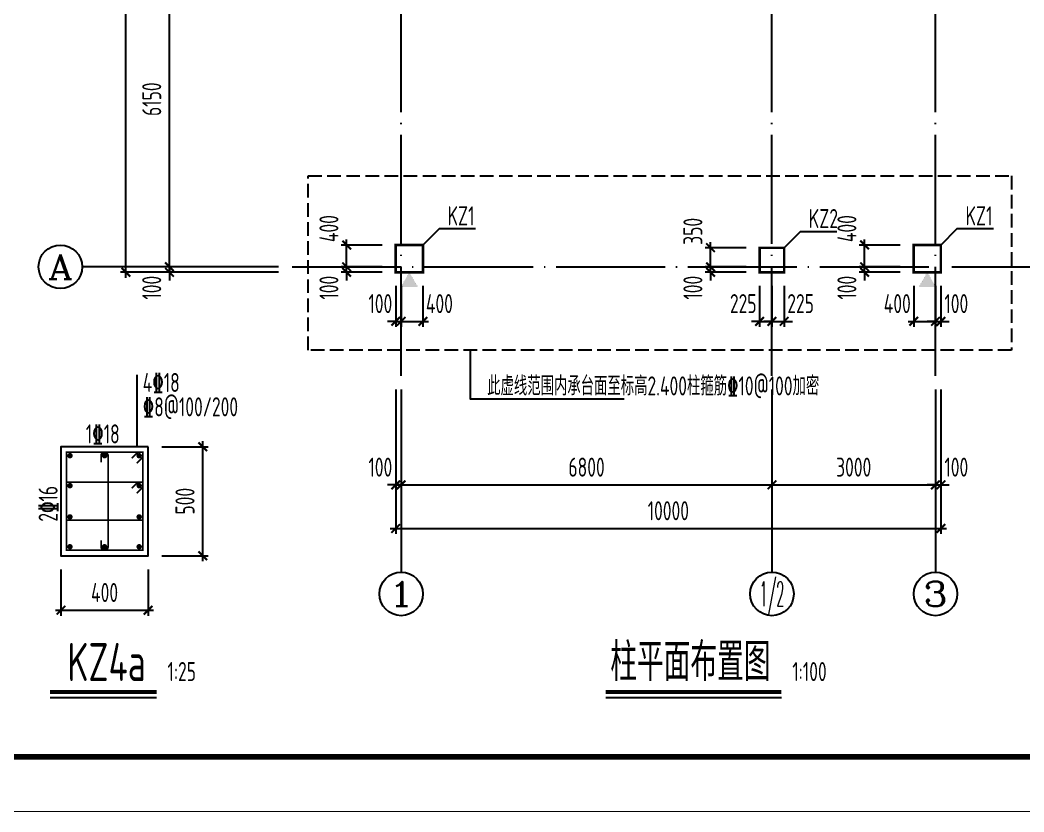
# Model space of a CAD drawing. Extents: x 287149 to 898857, y 100802 to 160212.
# Drawn here: x 613297 to 631709, y 100812 to 115339 of the extents above; entities that cross this region are included whole.
import ezdxf
from ezdxf.enums import TextEntityAlignment as Align

# ---------------------------------------------------------------- set-up
doc = ezdxf.new("R2010")
doc.units = 0
doc.header["$LTSCALE"] = 1000
doc.linetypes.add('DASH', pattern=[0.35, 0.25, -0.1])
doc.linetypes.add('DOTE', pattern=[2.42, 2, -0.2, 0.02, -0.2])
doc.layers.get('0').update_dxf_attribs({"linetype": 'CONTINUOUS'})
doc.layers.get('DEFPOINTS').update_dxf_attribs({"linetype": 'CONTINUOUS'})
for name, color, linetype in [('AXIS', 8, 'DOTE'), ('AXIS_DIM', 3, 'CONTINUOUS'), ('AXIS_TEXT', 3, 'CONTINUOUS'), ('COLU', 7, 'CONTINUOUS'), ('COLU_DE', 7, 'CONTINUOUS'), ('DIM', 3, 'CONTINUOUS'), ('FRAME', 3, 'CONTINUOUS'), ('SJSM', 150, 'CONTINUOUS'), ('TEXT', 7, 'CONTINUOUS'), ('填充', 8, 'CONTINUOUS')]:
    doc.layers.add(name, color=color, linetype=linetype)
doc.layers.add('rein', color=1, linetype='CONTINUOUS', lineweight=18)
doc.styles.add('_AXIS', font='complex.shx', dxfattribs={"bigfont": 'gbcbig.shx'})
doc.styles.add('COMPLEX', font='COMPLEX')
doc.styles.add('TSSD_Dimension', font='tssdeng.shx', dxfattribs={"width": 0.7, "bigfont": 'hztxt.shx'})
doc.styles.add('TSSD_Rein', font='tssdeng.shx', dxfattribs={"width": 0.7, "bigfont": 'hztxt.shx'})
doc.dimstyles.new('TSSD_100_100', dxfattribs={"dimtxt": 350, "dimasz": 150, "dimexe": 100, "dimexo": 250, "dimgap": 150, "dimtad": 1, "dimdec": 0, "dimzin": 0, "dimdsep": 46, "dimtxsty": 'TSSD_Dimension', "dimblk": 'ARCHTICK', "dimcen": 0, "dimdle": 100, "dimclrd": 3, "dimclre": 3, "dimclrt": 7, "dimadec": 0, "dimazin": 0, "dimtfac": 1, "dimtdec": 0, "dimtix": 1, "dimtmove": 2, "dimatfit": 3, "dimfxl": 100, "dimtolj": 1, "dimtzin": 0, "dimarcsym": 0})
doc.dimstyles.new('TSSD_25_100', dxfattribs={"dimtxt": 350, "dimasz": 150, "dimexe": 100, "dimexo": 250, "dimgap": 150, "dimtad": 1, "dimdec": 0, "dimlfac": 0.25, "dimzin": 0, "dimdsep": 46, "dimtxsty": 'TSSD_Dimension', "dimblk": 'ARCHTICK', "dimcen": 0, "dimdle": 100, "dimclrd": 40, "dimclre": 40, "dimclrt": 40, "dimadec": 0, "dimazin": 0, "dimtfac": 1, "dimtdec": 0, "dimtix": 1, "dimtmove": 2, "dimatfit": 3, "dimldrblk": '_tsdbk', "dimfxl": 100, "dimtolj": 1, "dimtzin": 0, "dimarcsym": 0})

# ---------------------------------------------------------------- blocks, each defined once
blk = doc.blocks.new('A$C2F0C53E4')
at = {"layer": 'FRAME'}
for points in [[(10, 42010, 20, 20, 0), (10, 10, 20, 20, 0), (59410, 10, 20, 20, 0), (59410, 42010, 20, 20, 0)], [(2510, 41010, 100, 100, 0), (2510, 1010, 100, 100, 0), (58410, 1010, 100, 100, 0), (58410, 41010, 100, 100, 0)]]:
    blk.add_lwpolyline(points, format="xyseb", close=True, dxfattribs=at)
blk = doc.blocks.new('_ARCHTICK')
at = {"color": 0}
blk.add_lwpolyline([(-0.53, -0.53, 0.25, 0.25, 0), (0.53, 0.53, 0.5, 0.5, 0)], format="xyseb", dxfattribs=at)
blk = doc.blocks.new('*D95')
at = {"layer": 'AXIS_DIM', "color": 3, "lineweight": -2}
for p, q in [((618037, 116962), (615937, 116962)), ((616037, 110712), (616037, 117062)), ((618037, 110812), (615937, 110812))]:
    blk.add_line(p, q, dxfattribs=at)
at = {"layer": 'DEFPOINTS', "color": 0}
for p in [(616037, 116962), (618287, 116962), (618287, 110812)]:
    blk.add_point(p, dxfattribs=at)
at = {"layer": 'AXIS_DIM', "color": 3, "lineweight": -2, "xscale": 150, "yscale": 150, "zscale": 150}
for p, rotation in [((616037, 116962), 90), ((616037, 110812), 270)]:
    blk.add_blockref('_ARCHTICK', p, dxfattribs=dict(at, rotation=rotation))
at = {"layer": 'AXIS_DIM', "color": 7, "insert": (615712, 113887), "char_height": 350, "attachment_point": 5, "rotation": 90, "style": 'TSSD_Dimension'}
blk.add_mtext('\\A1;6150', dxfattribs=at)
blk = doc.blocks.new('*D99')
at = {"layer": 'AXIS_DIM', "color": 3, "lineweight": -2}
for p, q in [((618037, 135712), (615137, 135712)), ((615237, 110612), (615237, 135812)), ((618037, 110712), (615137, 110712))]:
    blk.add_line(p, q, dxfattribs=at)
at = {"layer": 'DEFPOINTS', "color": 0}
for p in [(615237, 135712), (618287, 135712), (618287, 110712)]:
    blk.add_point(p, dxfattribs=at)
at = {"layer": 'AXIS_DIM', "color": 3, "lineweight": -2, "xscale": 150, "yscale": 150, "zscale": 150}
for p, rotation in [((615237, 135712), 90), ((615237, 110712), 270)]:
    blk.add_blockref('_ARCHTICK', p, dxfattribs=dict(at, rotation=rotation))
at = {"layer": 'AXIS_DIM', "color": 7, "insert": (614912, 123212), "char_height": 350, "attachment_point": 5, "rotation": 90, "style": 'TSSD_Dimension'}
blk.add_mtext('\\A1;25000', dxfattribs=at)
blk = doc.blocks.new('*D100')
at = {"layer": 'AXIS_DIM', "color": 3, "lineweight": -2}
for p, q in [((616037, 110812), (616037, 110962)), ((618037, 110812), (615937, 110812)), ((618037, 110712), (615937, 110712)), ((616037, 110812), (616037, 110712)), ((616037, 110712), (616037, 110562))]:
    blk.add_line(p, q, dxfattribs=at)
at = {"layer": 'DEFPOINTS', "color": 0}
for p in [(616037, 110712), (618287, 110812), (618287, 110712)]:
    blk.add_point(p, dxfattribs=at)
at = {"layer": 'AXIS_DIM', "color": 3, "lineweight": -2, "xscale": 150, "yscale": 150, "zscale": 150}
for p, rotation in [((616037, 110812), 270), ((616037, 110712), 90)]:
    blk.add_blockref('_ARCHTICK', p, dxfattribs=dict(at, rotation=rotation))
at = {"layer": 'AXIS_DIM', "color": 7, "insert": (615712, 110429), "char_height": 350, "attachment_point": 5, "rotation": 90, "style": 'TSSD_Dimension'}
blk.add_mtext('\\A1;100', dxfattribs=at)
blk = doc.blocks.new('_AXISO')
blk.add_circle((0, 0), 0.5)
at = {"layer": 'AXIS_TEXT', "style": 'COMPLEX', "width": 1.041667}
blk.add_attdef('A', text='', height=0.56, dxfattribs=at).set_placement((-0.25, -0.28), (0.25, -0.28), align=Align.FIT)
blk = doc.blocks.new('*D105')
at = {"layer": 'AXIS_DIM', "color": 3, "lineweight": -2}
for p, q in [((620287, 108562), (620287, 106712)), ((627087, 108562), (627087, 106712)), ((620187, 106812), (627187, 106812))]:
    blk.add_line(p, q, dxfattribs=at)
at = {"layer": 'DEFPOINTS', "color": 0}
for p in [(620287, 108812), (627087, 108812), (627087, 106812)]:
    blk.add_point(p, dxfattribs=at)
at = {"layer": 'AXIS_DIM', "color": 3, "lineweight": -2, "xscale": 150, "yscale": 150, "zscale": 150, "rotation": 180}
blk.add_blockref('_ARCHTICK', (620287, 106812), dxfattribs=at)
at = {"layer": 'AXIS_DIM', "color": 3, "lineweight": -2, "xscale": 150, "yscale": 150, "zscale": 150}
blk.add_blockref('_ARCHTICK', (627087, 106812), dxfattribs=at)
at = {"layer": 'AXIS_DIM', "color": 7, "insert": (623687, 107137), "char_height": 350, "attachment_point": 5, "style": 'TSSD_Dimension'}
blk.add_mtext('\\A1;6800', dxfattribs=at)
blk = doc.blocks.new('*D106')
at = {"layer": 'AXIS_DIM', "color": 3, "lineweight": -2}
for p, q in [((627087, 108562), (627087, 106712)), ((630087, 108562), (630087, 106712)), ((626987, 106812), (630187, 106812))]:
    blk.add_line(p, q, dxfattribs=at)
at = {"layer": 'DEFPOINTS', "color": 0}
for p in [(627087, 108812), (630087, 108812), (630087, 106812)]:
    blk.add_point(p, dxfattribs=at)
at = {"layer": 'AXIS_DIM', "color": 3, "lineweight": -2, "xscale": 150, "yscale": 150, "zscale": 150, "rotation": 180}
blk.add_blockref('_ARCHTICK', (627087, 106812), dxfattribs=at)
at = {"layer": 'AXIS_DIM', "color": 3, "lineweight": -2, "xscale": 150, "yscale": 150, "zscale": 150}
blk.add_blockref('_ARCHTICK', (630087, 106812), dxfattribs=at)
at = {"layer": 'AXIS_DIM', "color": 7, "insert": (628587, 107137), "char_height": 350, "attachment_point": 5, "style": 'TSSD_Dimension'}
blk.add_mtext('\\A1;3000', dxfattribs=at)
blk = doc.blocks.new('*D107')
at = {"layer": 'AXIS_DIM', "color": 3, "lineweight": -2}
for p, q in [((620187, 108562), (620187, 105912)), ((630187, 108562), (630187, 105912)), ((620087, 106012), (630287, 106012))]:
    blk.add_line(p, q, dxfattribs=at)
at = {"layer": 'DEFPOINTS', "color": 0}
for p in [(620187, 108812), (630187, 108812), (630187, 106012)]:
    blk.add_point(p, dxfattribs=at)
at = {"layer": 'AXIS_DIM', "color": 3, "lineweight": -2, "xscale": 150, "yscale": 150, "zscale": 150, "rotation": 180}
blk.add_blockref('_ARCHTICK', (620187, 106012), dxfattribs=at)
at = {"layer": 'AXIS_DIM', "color": 3, "lineweight": -2, "xscale": 150, "yscale": 150, "zscale": 150}
blk.add_blockref('_ARCHTICK', (630187, 106012), dxfattribs=at)
at = {"layer": 'AXIS_DIM', "color": 7, "insert": (625187, 106337), "char_height": 350, "attachment_point": 5, "style": 'TSSD_Dimension'}
blk.add_mtext('\\A1;10000', dxfattribs=at)
blk = doc.blocks.new('*D108')
at = {"layer": 'AXIS_DIM', "color": 3, "lineweight": -2}
for p, q in [((630087, 108562), (630087, 106712)), ((630187, 108562), (630187, 106712)), ((630087, 106812), (629937, 106812)), ((630087, 106812), (630187, 106812)), ((630187, 106812), (630337, 106812))]:
    blk.add_line(p, q, dxfattribs=at)
at = {"layer": 'DEFPOINTS', "color": 0}
for p in [(630087, 108812), (630187, 108812), (630187, 106812)]:
    blk.add_point(p, dxfattribs=at)
at = {"layer": 'AXIS_DIM', "color": 3, "lineweight": -2, "xscale": 150, "yscale": 150, "zscale": 150}
blk.add_blockref('_ARCHTICK', (630087, 106812), dxfattribs=at)
at = {"layer": 'AXIS_DIM', "color": 3, "lineweight": -2, "xscale": 150, "yscale": 150, "zscale": 150, "rotation": 180}
blk.add_blockref('_ARCHTICK', (630187, 106812), dxfattribs=at)
at = {"layer": 'AXIS_DIM', "color": 7, "insert": (630469, 107137), "char_height": 350, "attachment_point": 5, "style": 'TSSD_Dimension'}
blk.add_mtext('\\A1;100', dxfattribs=at)
blk = doc.blocks.new('*D109')
at = {"layer": 'AXIS_DIM', "color": 3, "lineweight": -2}
for p, q in [((620187, 108562), (620187, 106712)), ((620287, 108562), (620287, 106712)), ((620187, 106812), (620037, 106812)), ((620287, 106812), (620187, 106812)), ((620287, 106812), (620437, 106812))]:
    blk.add_line(p, q, dxfattribs=at)
at = {"layer": 'DEFPOINTS', "color": 0}
for p in [(620187, 108812), (620287, 108812), (620187, 106812)]:
    blk.add_point(p, dxfattribs=at)
at = {"layer": 'AXIS_DIM', "color": 3, "lineweight": -2, "xscale": 150, "yscale": 150, "zscale": 150}
blk.add_blockref('_ARCHTICK', (620187, 106812), dxfattribs=at)
at = {"layer": 'AXIS_DIM', "color": 3, "lineweight": -2, "xscale": 150, "yscale": 150, "zscale": 150, "rotation": 180}
blk.add_blockref('_ARCHTICK', (620287, 106812), dxfattribs=at)
at = {"layer": 'AXIS_DIM', "color": 7, "insert": (619905, 107137), "char_height": 350, "attachment_point": 5, "style": 'TSSD_Dimension'}
blk.add_mtext('\\A1;100', dxfattribs=at)
blk = doc.blocks.new('*D110')
at = {"layer": 'DEFPOINTS', "color": 0}
for p in [(620187, 110712), (620287, 110712), (620287, 109812)]:
    blk.add_point(p, dxfattribs=at)
at = {"layer": 'DIM', "color": 3, "lineweight": -2}
for p, q in [((620187, 110462), (620187, 109712)), ((620287, 110462), (620287, 109712)), ((620187, 109812), (620037, 109812)), ((620187, 109812), (620287, 109812)), ((620287, 109812), (620437, 109812))]:
    blk.add_line(p, q, dxfattribs=at)
at = {"layer": 'DIM', "color": 3, "lineweight": -2, "xscale": 150, "yscale": 150, "zscale": 150}
blk.add_blockref('_ARCHTICK', (620187, 109812), dxfattribs=at)
at = {"layer": 'DIM', "color": 3, "lineweight": -2, "xscale": 150, "yscale": 150, "zscale": 150, "rotation": 180}
blk.add_blockref('_ARCHTICK', (620287, 109812), dxfattribs=at)
at = {"layer": 'DIM', "color": 7, "insert": (619905, 110137), "char_height": 350, "attachment_point": 5, "style": 'TSSD_Dimension'}
blk.add_mtext('\\A1;100', dxfattribs=at)
blk = doc.blocks.new('*D111')
at = {"layer": 'DEFPOINTS', "color": 0}
for p in [(620287, 110712), (620687, 110712), (620687, 109812)]:
    blk.add_point(p, dxfattribs=at)
at = {"layer": 'DIM', "color": 3, "lineweight": -2}
for p, q in [((620287, 110462), (620287, 109712)), ((620687, 110462), (620687, 109712)), ((620187, 109812), (620787, 109812))]:
    blk.add_line(p, q, dxfattribs=at)
at = {"layer": 'DIM', "color": 3, "lineweight": -2, "xscale": 150, "yscale": 150, "zscale": 150, "rotation": 180}
blk.add_blockref('_ARCHTICK', (620287, 109812), dxfattribs=at)
at = {"layer": 'DIM', "color": 3, "lineweight": -2, "xscale": 150, "yscale": 150, "zscale": 150}
blk.add_blockref('_ARCHTICK', (620687, 109812), dxfattribs=at)
at = {"layer": 'DIM', "color": 7, "insert": (620988, 110137), "char_height": 350, "attachment_point": 5, "style": 'TSSD_Dimension'}
blk.add_mtext('\\A1;400', dxfattribs=at)
blk = doc.blocks.new('*D112')
at = {"layer": 'DEFPOINTS', "color": 0}
for p in [(619287, 110812), (620187, 110812), (620187, 110712)]:
    blk.add_point(p, dxfattribs=at)
at = {"layer": 'DIM', "color": 3, "lineweight": -2}
for p, q in [((619287, 110812), (619287, 110962)), ((619937, 110812), (619187, 110812)), ((619937, 110712), (619187, 110712)), ((619287, 110712), (619287, 110812)), ((619287, 110712), (619287, 110562))]:
    blk.add_line(p, q, dxfattribs=at)
at = {"layer": 'DIM', "color": 3, "lineweight": -2, "xscale": 150, "yscale": 150, "zscale": 150}
for p, rotation in [((619287, 110812), 270), ((619287, 110712), 90)]:
    blk.add_blockref('_ARCHTICK', p, dxfattribs=dict(at, rotation=rotation))
at = {"layer": 'DIM', "color": 7, "insert": (618962, 110429), "char_height": 350, "attachment_point": 5, "rotation": 90, "style": 'TSSD_Dimension'}
blk.add_mtext('\\A1;100', dxfattribs=at)
blk = doc.blocks.new('*D113')
at = {"layer": 'DEFPOINTS', "color": 0}
for p in [(619287, 111212), (620187, 111212), (620187, 110812)]:
    blk.add_point(p, dxfattribs=at)
at = {"layer": 'DIM', "color": 3, "lineweight": -2}
for p, q in [((619937, 111212), (619187, 111212)), ((619287, 110712), (619287, 111312)), ((619937, 110812), (619187, 110812))]:
    blk.add_line(p, q, dxfattribs=at)
at = {"layer": 'DIM', "color": 3, "lineweight": -2, "xscale": 150, "yscale": 150, "zscale": 150}
for p, rotation in [((619287, 111212), 90), ((619287, 110812), 270)]:
    blk.add_blockref('_ARCHTICK', p, dxfattribs=dict(at, rotation=rotation))
at = {"layer": 'DIM', "color": 7, "insert": (618962, 111513), "char_height": 350, "attachment_point": 5, "rotation": 90, "style": 'TSSD_Dimension'}
blk.add_mtext('\\A1;400', dxfattribs=at)
blk = doc.blocks.new('*D114')
at = {"layer": 'DEFPOINTS', "color": 0}
for p in [(626862, 110712), (627087, 110712), (627087, 109812)]:
    blk.add_point(p, dxfattribs=at)
at = {"layer": 'DIM', "color": 3, "lineweight": -2}
for p, q in [((626862, 110462), (626862, 109712)), ((627087, 110462), (627087, 109712)), ((626862, 109812), (626712, 109812)), ((626862, 109812), (627087, 109812)), ((627087, 109812), (627237, 109812))]:
    blk.add_line(p, q, dxfattribs=at)
at = {"layer": 'DIM', "color": 3, "lineweight": -2, "xscale": 150, "yscale": 150, "zscale": 150}
blk.add_blockref('_ARCHTICK', (626862, 109812), dxfattribs=at)
at = {"layer": 'DIM', "color": 3, "lineweight": -2, "xscale": 150, "yscale": 150, "zscale": 150, "rotation": 180}
blk.add_blockref('_ARCHTICK', (627087, 109812), dxfattribs=at)
at = {"layer": 'DIM', "color": 7, "insert": (626561, 110137), "char_height": 350, "attachment_point": 5, "style": 'TSSD_Dimension'}
blk.add_mtext('\\A1;225', dxfattribs=at)
blk = doc.blocks.new('*D115')
at = {"layer": 'DEFPOINTS', "color": 0}
for p in [(627087, 110712), (627312, 110712), (627312, 109812)]:
    blk.add_point(p, dxfattribs=at)
at = {"layer": 'DIM', "color": 3, "lineweight": -2}
for p, q in [((627087, 110462), (627087, 109712)), ((627312, 110462), (627312, 109712)), ((627087, 109812), (626937, 109812)), ((627087, 109812), (627312, 109812)), ((627312, 109812), (627462, 109812))]:
    blk.add_line(p, q, dxfattribs=at)
at = {"layer": 'DIM', "color": 3, "lineweight": -2, "xscale": 150, "yscale": 150, "zscale": 150}
blk.add_blockref('_ARCHTICK', (627087, 109812), dxfattribs=at)
at = {"layer": 'DIM', "color": 3, "lineweight": -2, "xscale": 150, "yscale": 150, "zscale": 150, "rotation": 180}
blk.add_blockref('_ARCHTICK', (627312, 109812), dxfattribs=at)
at = {"layer": 'DIM', "color": 7, "insert": (627613, 110137), "char_height": 350, "attachment_point": 5, "style": 'TSSD_Dimension'}
blk.add_mtext('\\A1;225', dxfattribs=at)
blk = doc.blocks.new('*D116')
at = {"layer": 'DEFPOINTS', "color": 0}
for p in [(625962, 110812), (626862, 110812), (626862, 110712)]:
    blk.add_point(p, dxfattribs=at)
at = {"layer": 'DIM', "color": 3, "lineweight": -2}
for p, q in [((625962, 110812), (625962, 110962)), ((626612, 110812), (625862, 110812)), ((626612, 110712), (625862, 110712)), ((625962, 110712), (625962, 110812)), ((625962, 110712), (625962, 110562))]:
    blk.add_line(p, q, dxfattribs=at)
at = {"layer": 'DIM', "color": 3, "lineweight": -2, "xscale": 150, "yscale": 150, "zscale": 150}
for p, rotation in [((625962, 110812), 270), ((625962, 110712), 90)]:
    blk.add_blockref('_ARCHTICK', p, dxfattribs=dict(at, rotation=rotation))
at = {"layer": 'DIM', "color": 7, "insert": (625637, 110429), "char_height": 350, "attachment_point": 5, "rotation": 90, "style": 'TSSD_Dimension'}
blk.add_mtext('\\A1;100', dxfattribs=at)
blk = doc.blocks.new('*D117')
at = {"layer": 'DEFPOINTS', "color": 0}
for p in [(625962, 111162), (626862, 111162), (626862, 110812)]:
    blk.add_point(p, dxfattribs=at)
at = {"layer": 'DIM', "color": 3, "lineweight": -2}
for p, q in [((625962, 110712), (625962, 111262)), ((626612, 111162), (625862, 111162)), ((626612, 110812), (625862, 110812))]:
    blk.add_line(p, q, dxfattribs=at)
at = {"layer": 'DIM', "color": 3, "lineweight": -2, "xscale": 150, "yscale": 150, "zscale": 150}
for p, rotation in [((625962, 111162), 90), ((625962, 110812), 270)]:
    blk.add_blockref('_ARCHTICK', p, dxfattribs=dict(at, rotation=rotation))
at = {"layer": 'DIM', "color": 7, "insert": (625637, 111463), "char_height": 350, "attachment_point": 5, "rotation": 90, "style": 'TSSD_Dimension'}
blk.add_mtext('\\A1;350', dxfattribs=at)
blk = doc.blocks.new('*D118')
at = {"layer": 'DEFPOINTS', "color": 0}
for p in [(629687, 110712), (630087, 110712), (630087, 109812)]:
    blk.add_point(p, dxfattribs=at)
at = {"layer": 'DIM', "color": 3, "lineweight": -2}
for p, q in [((629687, 110462), (629687, 109712)), ((630087, 110462), (630087, 109712)), ((629587, 109812), (630187, 109812))]:
    blk.add_line(p, q, dxfattribs=at)
at = {"layer": 'DIM', "color": 3, "lineweight": -2, "xscale": 150, "yscale": 150, "zscale": 150, "rotation": 180}
blk.add_blockref('_ARCHTICK', (629687, 109812), dxfattribs=at)
at = {"layer": 'DIM', "color": 3, "lineweight": -2, "xscale": 150, "yscale": 150, "zscale": 150}
blk.add_blockref('_ARCHTICK', (630087, 109812), dxfattribs=at)
at = {"layer": 'DIM', "color": 7, "insert": (629386, 110137), "char_height": 350, "attachment_point": 5, "style": 'TSSD_Dimension'}
blk.add_mtext('\\A1;400', dxfattribs=at)
blk = doc.blocks.new('*D119')
at = {"layer": 'DEFPOINTS', "color": 0}
for p in [(630087, 110712), (630187, 110712), (630187, 109812)]:
    blk.add_point(p, dxfattribs=at)
at = {"layer": 'DIM', "color": 3, "lineweight": -2}
for p, q in [((630087, 110462), (630087, 109712)), ((630187, 110462), (630187, 109712)), ((630087, 109812), (629937, 109812)), ((630087, 109812), (630187, 109812)), ((630187, 109812), (630337, 109812))]:
    blk.add_line(p, q, dxfattribs=at)
at = {"layer": 'DIM', "color": 3, "lineweight": -2, "xscale": 150, "yscale": 150, "zscale": 150}
blk.add_blockref('_ARCHTICK', (630087, 109812), dxfattribs=at)
at = {"layer": 'DIM', "color": 3, "lineweight": -2, "xscale": 150, "yscale": 150, "zscale": 150, "rotation": 180}
blk.add_blockref('_ARCHTICK', (630187, 109812), dxfattribs=at)
at = {"layer": 'DIM', "color": 7, "insert": (630469, 110137), "char_height": 350, "attachment_point": 5, "style": 'TSSD_Dimension'}
blk.add_mtext('\\A1;100', dxfattribs=at)
blk = doc.blocks.new('*D120')
at = {"layer": 'DEFPOINTS', "color": 0}
for p in [(628787, 110812), (629687, 110812), (629687, 110712)]:
    blk.add_point(p, dxfattribs=at)
at = {"layer": 'DIM', "color": 3, "lineweight": -2}
for p, q in [((628787, 110812), (628787, 110962)), ((629437, 110812), (628687, 110812)), ((629437, 110712), (628687, 110712)), ((628787, 110712), (628787, 110812)), ((628787, 110712), (628787, 110562))]:
    blk.add_line(p, q, dxfattribs=at)
at = {"layer": 'DIM', "color": 3, "lineweight": -2, "xscale": 150, "yscale": 150, "zscale": 150}
for p, rotation in [((628787, 110812), 270), ((628787, 110712), 90)]:
    blk.add_blockref('_ARCHTICK', p, dxfattribs=dict(at, rotation=rotation))
at = {"layer": 'DIM', "color": 7, "insert": (628462, 110429), "char_height": 350, "attachment_point": 5, "rotation": 90, "style": 'TSSD_Dimension'}
blk.add_mtext('\\A1;100', dxfattribs=at)
blk = doc.blocks.new('*D121')
at = {"layer": 'DEFPOINTS', "color": 0}
for p in [(628787, 111212), (629687, 111212), (629687, 110812)]:
    blk.add_point(p, dxfattribs=at)
at = {"layer": 'DIM', "color": 3, "lineweight": -2}
for p, q in [((629437, 111212), (628687, 111212)), ((628787, 110712), (628787, 111312)), ((629437, 110812), (628687, 110812))]:
    blk.add_line(p, q, dxfattribs=at)
at = {"layer": 'DIM', "color": 3, "lineweight": -2, "xscale": 150, "yscale": 150, "zscale": 150}
for p, rotation in [((628787, 111212), 90), ((628787, 110812), 270)]:
    blk.add_blockref('_ARCHTICK', p, dxfattribs=dict(at, rotation=rotation))
at = {"layer": 'DIM', "color": 7, "insert": (628462, 111513), "char_height": 350, "attachment_point": 5, "rotation": 90, "style": 'TSSD_Dimension'}
blk.add_mtext('\\A1;400', dxfattribs=at)
blk = doc.blocks.new('*D178')
at = {"layer": 'DEFPOINTS', "color": 0}
for p in [(615647, 107512), (616647, 107512), (615647, 105512)]:
    blk.add_point(p, dxfattribs=at)
at = {"layer": 'DIM', "color": 40, "lineweight": -2}
for p, q in [((616647, 105412), (616647, 107612)), ((615897, 107512), (616747, 107512)), ((615897, 105512), (616747, 105512))]:
    blk.add_line(p, q, dxfattribs=at)
at = {"layer": 'DIM', "color": 40, "lineweight": -2, "xscale": 150, "yscale": 150, "zscale": 150}
for p, rotation in [((616647, 107512), 90), ((616647, 105512), 270)]:
    blk.add_blockref('_ARCHTICK', p, dxfattribs=dict(at, rotation=rotation))
at = {"layer": 'DIM', "color": 40, "insert": (616322, 106512), "char_height": 350, "attachment_point": 5, "rotation": 90, "style": 'TSSD_Dimension'}
blk.add_mtext('\\A1;500', dxfattribs=at)
blk = doc.blocks.new('_tsdbk')
blk = doc.blocks.new('*D179')
at = {"layer": 'DEFPOINTS', "color": 0}
for p in [(614047, 105512), (615647, 105512), (615647, 104512)]:
    blk.add_point(p, dxfattribs=at)
at = {"layer": 'DIM', "color": 40, "lineweight": -2}
for p, q in [((614047, 105262), (614047, 104412)), ((615647, 105262), (615647, 104412)), ((613947, 104512), (615747, 104512))]:
    blk.add_line(p, q, dxfattribs=at)
at = {"layer": 'DIM', "color": 40, "lineweight": -2, "xscale": 150, "yscale": 150, "zscale": 150, "rotation": 180}
blk.add_blockref('_ARCHTICK', (614047, 104512), dxfattribs=at)
at = {"layer": 'DIM', "color": 40, "lineweight": -2, "xscale": 150, "yscale": 150, "zscale": 150}
blk.add_blockref('_ARCHTICK', (615647, 104512), dxfattribs=at)
at = {"layer": 'DIM', "color": 40, "insert": (614847, 104837), "char_height": 350, "attachment_point": 5, "style": 'TSSD_Dimension'}
blk.add_mtext('\\A1;400', dxfattribs=at)

msp = doc.modelspace()

# ---------------------------------------------------------------- hatches: boundary and pattern name
at = {"layer": 'SJSM', "linetype": 'Continuous'}
for points in [[(620593.725, 110440.204), (620280.218, 110440.204), (620436.971, 110711.708)], [(630093.725, 110440.204), (629780.218, 110440.204), (629936.971, 110711.708)]]:
    msp.add_hatch(color=1, dxfattribs=at).paths.add_polyline_path(points)

# ---------------------------------------------------------------- linework, layer by layer
at = {"layer": 'AXIS'}
for p, q in [((620286.971, 108811.708), (620286.971, 137111.708)), ((630086.971, 108811.708), (630086.971, 137111.708)), ((627086.971, 108811.708), (627086.971, 123211.708)), ((618286.971, 110811.708), (632086.971, 110811.708))]:
    msp.add_line(p, q, dxfattribs=at)
at = {"layer": 'AXIS_TEXT'}
for p, q in [((618036.971, 110811.708), (614437.045, 110811.708)), ((620286.971, 108561.708), (620286.971, 105211.785)), ((627086.971, 108561.708), (627086.971, 105211.785)), ((630086.971, 108561.708), (630086.971, 105211.785))]:
    msp.add_line(p, q, dxfattribs=at)
at = {"layer": 'COLU', "ltscale": 0.01, "const_width": 45}
for points in [[(620686.971, 110711.708), (620686.971, 111211.708), (620186.971, 111211.708), (620186.971, 110711.708)], [(629686.971, 110711.708), (629686.971, 111211.708), (630186.971, 111211.708), (630186.971, 110711.708)], [(627311.971, 110711.708), (627311.971, 111161.708), (626861.971, 111161.708), (626861.971, 110711.708)]]:
    msp.add_lwpolyline(points, close=True, dxfattribs=at)
at = {"layer": 'COLU_DE'}
msp.add_lwpolyline([(615646.813, 107511.785), (614046.813, 107511.785), (614046.813, 105511.785), (615646.813, 105511.785)], close=True, dxfattribs=at)
at = {"layer": 'rein', "const_width": 30}
for points in [[(615437.438, 107210.485), (615546.813, 107319.861), (615546.813, 107411.785), (614146.813, 107411.785), (614146.813, 105611.785), (615546.813, 105611.785), (615546.813, 107411.785), (615454.889, 107411.785), (615345.514, 107302.409)], [(615437.438, 106660.322), (615546.813, 106769.697), (615546.813, 106861.621), (614146.813, 106861.621), (614146.813, 106161.948), (615546.813, 106161.948), (615546.813, 106861.621), (615454.889, 106861.621), (615345.514, 106752.246)]]:
    msp.add_lwpolyline(points, dxfattribs=at)
at = {"layer": 'rein', "const_width": 50}
for points in [[(614186.813, 107346.785, 1), (614236.813, 107346.785, 1)], [(614821.813, 107346.785, 1), (614871.813, 107346.785, 1)], [(615456.813, 107346.785, 1), (615506.813, 107346.785, 1)], [(614186.813, 106796.947, 1), (614236.813, 106796.947, 1)], [(615456.813, 106796.947, 1), (615506.813, 106796.947, 1)], [(614186.813, 106224.222, 1), (614236.813, 106224.222, 1)], [(615456.813, 106224.222, 1), (615506.813, 106224.222, 1)], [(614186.813, 105676.785, 1), (614236.813, 105676.785, 1)], [(614821.813, 105676.785, 1), (614871.813, 105676.785, 1)], [(615456.813, 105676.785, 1), (615506.813, 105676.785, 1)]]:
    msp.add_lwpolyline(points, format="xyb", close=True, dxfattribs=at)
at = {"layer": 'rein', "const_width": 30}
msp.add_lwpolyline([(614781.813, 105796.785), (614781.813, 105676.785, 1), (614911.813, 105676.785), (614911.813, 107346.785, 1), (614781.813, 107346.785), (614781.813, 107226.785)], format="xyb", dxfattribs=at)
at = {"layer": 'SJSM', "color": 1, "linetype": 'Continuous', "const_width": 0.5}
for points in [[(620280.218, 110440.204), (620593.725, 110440.204), (620436.971, 110711.708)], [(629780.218, 110440.204), (630093.725, 110440.204), (629936.971, 110711.708)]]:
    msp.add_lwpolyline(points, close=True, dxfattribs=at)
at = {"layer": 'TEXT'}
for p, q in [((615446.813, 107511.785), (615446.813, 108828.054)), ((624038.131, 102911.785), (627261.222, 102911.785))]:
    msp.add_line(p, q, dxfattribs=at)
at = {"layer": 'TEXT', "linetype": 'ByBlock'}
msp.add_line((613848.828, 102911.785), (615801.574, 102911.785), dxfattribs=at)
at = {"layer": 'TEXT', "linetype": 'DASH'}
msp.add_lwpolyline([(618581.365, 112481.821), (631481.024, 112481.821), (631481.024, 109281.821), (618581.365, 109281.821)], close=True, dxfattribs=at)
at = {"layer": 'TEXT'}
for points in [[(620686.971, 111211.708), (620986.971, 111512.129), (621651.836, 111512.129)], [(627311.971, 111161.708), (627611.971, 111462.129), (628276.836, 111462.129)], [(630186.971, 111211.708), (630486.971, 111512.129), (631151.836, 111512.129)], [(621553.925, 109281.821), (621553.925, 108392.259), (624374.641, 108392.259)]]:
    msp.add_lwpolyline(points, dxfattribs=at)
at = {"layer": 'TEXT', "const_width": 70}
for points in [[(615801.574, 103011.785), (613848.828, 103011.785)], [(627261.222, 103011.785), (624038.131, 103011.785)]]:
    msp.add_lwpolyline(points, dxfattribs=at)

# ---------------------------------------------------------------- block references
at = {"layer": 'AXIS_TEXT'}
ref = msp.add_blockref('_AXISO', (614037.045, 110811.708), dxfattribs=dict(at, xscale=800, yscale=800, zscale=800))
ref.add_attrib('A', 'A', dxfattribs={"height": 452.548, "style": '_AXIS', "width": 1.166667}).set_placement((613810.771, 110585.434), (614263.319, 110585.434), align=Align.FIT)
ref = msp.add_blockref('_AXISO', (620286.971, 104811.785), dxfattribs=dict(at, xscale=800, yscale=800, zscale=800))
ref.add_attrib('A', '1', dxfattribs={"height": 452.548, "style": '_AXIS', "width": 2.333333}).set_placement((620060.697, 104585.51), (620513.246, 104585.51), align=Align.FIT)
ref = msp.add_blockref('_AXISO', (627086.971, 104811.785), dxfattribs=dict(at, xscale=800, yscale=800, zscale=800))
ref.add_attrib('A', '1/2', dxfattribs={"height": 452.5483, "style": '_AXIS', "width": 0.411765}).set_placement((626860.697, 104585.51), (627313.246, 104585.51), align=Align.FIT)
ref = msp.add_blockref('_AXISO', (630086.971, 104811.785), dxfattribs=dict(at, xscale=800, yscale=800, zscale=800))
ref.add_attrib('A', '3', dxfattribs={"height": 452.548, "style": '_AXIS', "width": 1.5}).set_placement((629860.697, 104585.51), (630313.246, 104585.51), align=Align.FIT)
at = {"layer": '填充'}
msp.add_blockref('A$C2F0C53E4', (581836.971, 100811.708), dxfattribs=at)

# ---------------------------------------------------------------- texts
at = {"layer": 'TEXT', "style": 'TSSD_Rein', "width": 0.7}
for s, p in [('KZ1', (621137.135, 111572.129)), ('KZ2', (627762.135, 111522.129)), ('KZ1', (630637.135, 111572.129)), ('4%%13218', (615546.813, 108514.964)), ('此虚线范围内承台面至标高2.400柱箍筋%%13210@100加密', (621864.64, 108452.259)), ('%%1328@100/200', (615546.813, 108068.019)), ('1%%13218', (614503.989, 107571.785))]:
    msp.add_text(s, height=350, dxfattribs=at).set_placement(p)
msp.add_text('2%%13216', height=350, rotation=90, dxfattribs=at).set_placement((613986.813, 106136.89))
at = {"layer": 'TEXT', "linetype": 'ByBlock', "style": 'TSSD_Rein', "width": 0.7}
for s, p in [('KZ4a', (615601.574, 103212.016)), ('柱平面布置图', (627061.222, 103211.785))]:
    msp.add_text(s, height=700, dxfattribs=at).set_placement(p, align=Align.RIGHT)
for s, p in [('1:25', (616001.574, 103211.785)), ('1:100', (627461.222, 103211.785))]:
    msp.add_text(s, height=350, dxfattribs=at).set_placement(p)

# ---------------------------------------------------------------- dimensions: what is measured, and where the dimension line sits
at = {"layer": 'AXIS_DIM'}
for p1, p2, distance, picture, middle in [((618286.971, 110711.708), (618286.971, 135711.708), 3049.927, '*D99', (614912.045, 123211.708)), ((618286.971, 110811.708), (618286.971, 116961.708), 2249.927, '*D95', (615712.045, 113886.708)), ((620186.971, 108811.708), (630186.971, 108811.708), -2799.923, '*D107', (625186.971, 106336.785)), ((620286.971, 108811.708), (627086.971, 108811.708), -1999.923, '*D105', (623686.971, 107136.785)), ((627086.971, 108811.708), (630086.971, 108811.708), -1999.923, '*D106', (628586.971, 107136.785))]:
    dim = msp.add_aligned_dim(p1=p1, p2=p2, distance=distance, dimstyle='TSSD_100_100', dxfattribs=at)
    dim.commit()
    dim.dimension.update_dxf_attribs({"geometry": picture, "text_midpoint": middle})
for base, p1, p2, angle, picture, middle in [((616037.045, 110711.708), (618286.971, 110811.708), (618286.971, 110711.708), 90, '*D100', (615712.045, 110429.464)), ((620186.971, 106811.785), (620286.971, 108811.708), (620186.971, 108811.708), 180, '*D109', (619904.728, 107136.785))]:
    dim = msp.add_linear_dim(base=base, p1=p1, p2=p2, angle=angle, dimstyle='TSSD_100_100', dxfattribs=at)
    dim.commit()
    dim.dimension.update_dxf_attribs({"geometry": picture, "text_midpoint": middle, "dimtype": 160})
dim = msp.add_linear_dim(base=(630186.971, 106811.785), p1=(630086.971, 108811.708), p2=(630186.971, 108811.708), dimstyle='TSSD_100_100', dxfattribs=at)
dim.commit()
dim.dimension.update_dxf_attribs({"geometry": '*D108', "text_midpoint": (630469.215, 107136.785), "dimtype": 160})
at = {"layer": 'DIM'}
for base, p1, p2, picture, middle in [((619286.971, 111211.708), (620186.971, 110811.708), (620186.971, 111211.708), '*D113', (618961.971, 111512.798)), ((625961.971, 111161.708), (626861.971, 110811.708), (626861.971, 111161.708), '*D117', (625636.971, 111462.798)), ((628786.971, 111211.708), (629686.971, 110811.708), (629686.971, 111211.708), '*D121', (628461.971, 111512.798)), ((619286.971, 110811.708), (620186.971, 110711.708), (620186.971, 110811.708), '*D112', (618961.971, 110429.464)), ((625961.971, 110811.708), (626861.971, 110711.708), (626861.971, 110811.708), '*D116', (625636.971, 110429.464)), ((628786.971, 110811.708), (629686.971, 110711.708), (629686.971, 110811.708), '*D120', (628461.971, 110429.464))]:
    dim = msp.add_linear_dim(base=base, p1=p1, p2=p2, angle=90, dimstyle='TSSD_100_100', dxfattribs=at)
    dim.commit()
    dim.dimension.update_dxf_attribs({"geometry": picture, "text_midpoint": middle, "dimtype": 160})
for base, p1, p2, picture, middle in [((620286.971, 109811.708), (620186.971, 110711.708), (620286.971, 110711.708), '*D110', (619904.728, 110136.708)), ((620686.971, 109811.708), (620286.971, 110711.708), (620686.971, 110711.708), '*D111', (620988.061, 110136.708)), ((627086.971, 109811.708), (626861.971, 110711.708), (627086.971, 110711.708), '*D114', (626560.882, 110136.708)), ((627311.971, 109811.708), (627086.971, 110711.708), (627311.971, 110711.708), '*D115', (627613.061, 110136.708)), ((630086.971, 109811.708), (629686.971, 110711.708), (630086.971, 110711.708), '*D118', (629385.882, 110136.708)), ((630186.971, 109811.708), (630086.971, 110711.708), (630186.971, 110711.708), '*D119', (630469.215, 110136.708))]:
    dim = msp.add_linear_dim(base=base, p1=p1, p2=p2, dimstyle='TSSD_100_100', dxfattribs=at)
    dim.commit()
    dim.dimension.update_dxf_attribs({"geometry": picture, "text_midpoint": middle, "dimtype": 160})
for p1, p2, picture, middle in [((615646.813, 105511.785), (615646.813, 107511.785), '*D178', (616321.813, 106511.785)), ((614046.813, 105511.785), (615646.813, 105511.785), '*D179', (614846.813, 104836.785))]:
    dim = msp.add_aligned_dim(p1=p1, p2=p2, distance=-1000, dimstyle='TSSD_25_100', dxfattribs=at)
    dim.commit()
    dim.dimension.update_dxf_attribs({"geometry": picture, "text_midpoint": middle})

doc.saveas('drawing.dxf')
